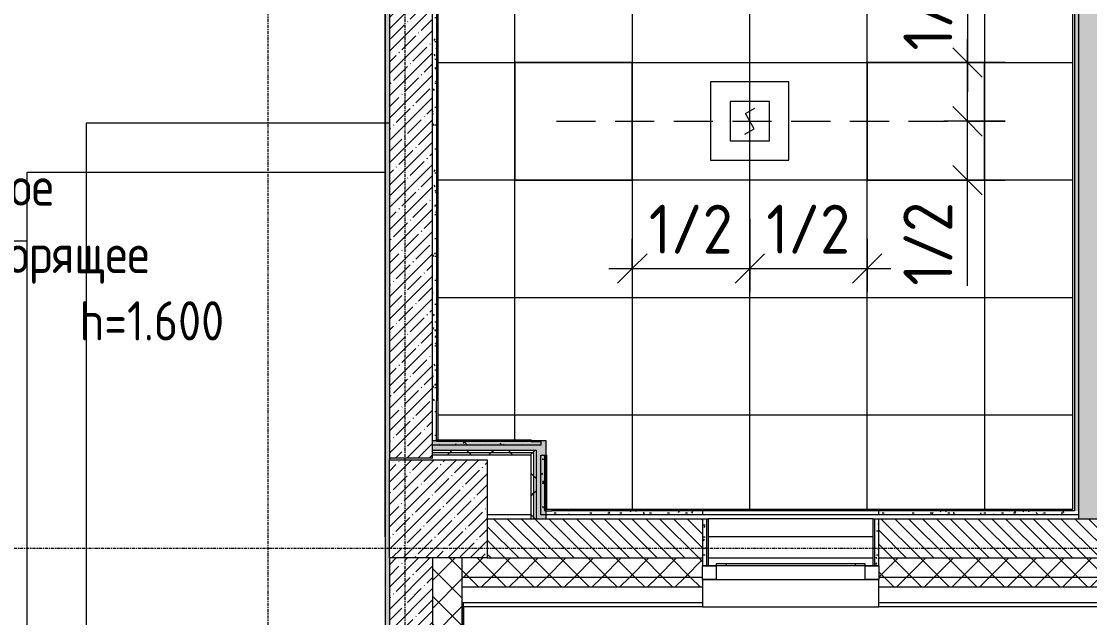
# Model space of a CAD drawing. Header units: millimetres. Extents: x 35928 to 232966, y -8553 to 29000.
# Drawn here: x 73600 to 79058, y 3245 to 6290 of the extents above; entities that cross this region are included whole.
import ezdxf

# ---------------------------------------------------------------- set-up
doc = ezdxf.new("R2010")
doc.units = ezdxf.units.MM
doc.linetypes.add('ADSK_Штрих_ш2 п1', pattern=[300, 200, -100])
doc.linetypes.add('Осевая', pattern=[31.75, 6.35, -4.7625, 15.875, -4.7625])
for name, color, linetype, lineweight in [('A-ANNO-DIMS', 7, 'Continuous', 9), ('A-ANNO-DIMS-100', 7, 'Continuous', 9), ('A-CLNG-PATT', 7, 'Continuous', 9), ('A-DETL-2', 7, 'ADSK_Штрих_ш2 п1', 9), ('A-GLAZ', 7, 'Continuous', 9), ('A-GLAZ-1', 7, 'Continuous', 13), ('A-WALL', 7, 'Continuous', 9), ('I-WALL', 7, 'Continuous', 9), ('Q-SPCQ', 7, 'Continuous', 9), ('S-COLS', 7, 'Continuous', 9), ('S-STRS-MBND', 7, 'Continuous', 9), ('Оси-2', 7, 'Осевая', 9)]:
    doc.layers.add(name, color=color, linetype=linetype, lineweight=lineweight)
for name, color, linetype, lineweight, true_color in [('A-CLNG-1', 7, 'Continuous', 9, 0xeaeaea), ('A-WALL-1', 7, 'Continuous', 9, 0x3c3c3c), ('A-WALL-2', 7, 'Continuous', 9, 0x535353), ('A-WALL-FNSH-1', 7, 'Continuous', 9, 0x3c3c3c), ('E-LITE-EQPM-1', 7, 'Continuous', 9, 0xff8080), ('G-ANNO-TEXT-1', 7, 'Continuous', 9, 0x3c3c3c), ('I-WALL-1', 7, 'Continuous', 9, 0x535353), ('Q-SPCQ-4', 1, 'Continuous', 9, 0xff0000), ('S-COLS-1', 9, 'Continuous', 9, 0x808080), ('S-COLS-2', 7, 'Continuous', 9, 0x3c3c3c)]:
    doc.layers.add(name, color=color, linetype=linetype, lineweight=lineweight, true_color=true_color)
doc.styles.add('GOST Common_1', font='GOST_Common.ttf', dxfattribs={"width": 0.9, "height": 200})
doc.styles.add('ISOCPEUR', font='isocpeur.ttf', dxfattribs={"width": 0.9, "height": 250})
doc.dimstyles.new('ISO-2_5_0_9К_БОЛЬШОЙ', dxfattribs={"dimscale": 304.8, "dimtxt": 248.995294, "dimasz": 0.492126, "dimexe": 0.393701, "dimexo": 0.984252, "dimgap": 0, "dimtad": 1, "dimdec": 0, "dimrnd": 10, "dimzin": 0, "dimdsep": 46, "dimtxsty": 'ISOCPEUR', "dimblk1": 'OBLIQUE', "dimblk2": 'OBLIQUE', "dimsah": 1, "dimcen": 0.09, "dimdle": 0.393701, "dimazin": 0, "dimtfac": 1, "dimtdec": 4, "dimtix": 1, "dimtmove": 0, "dimatfit": 3, "dimfxl": 1, "dimtvp": 1, "dimtolj": 1, "dimtzin": 0, "dimarcsym": 2})
doc.dimstyles.new('ISO-2_5_0_9К_БОЛЬШОЙ_1', dxfattribs={"dimscale": 304.8, "dimtxt": 248.995294, "dimasz": 0.492126, "dimexe": 0.393701, "dimexo": 0.984252, "dimgap": 0, "dimtad": 1, "dimdec": 0, "dimrnd": 10, "dimzin": 0, "dimdsep": 46, "dimtxsty": 'ISOCPEUR', "dimblk1": 'OBLIQUE', "dimblk2": 'OBLIQUE', "dimsah": 1, "dimcen": 0.09, "dimdle": 0.393701, "dimazin": 0, "dimtfac": 1, "dimtdec": 4, "dimtix": 1, "dimtmove": 1, "dimatfit": 3, "dimfxl": 1, "dimtvp": 1, "dimtolj": 1, "dimtzin": 0, "dimarcsym": 2})
pattern_1 = [(45, (0, 0), (-57.02463, 57.02463), []), (45, (57.025, 0), (-57.02463, 57.02463), [100.806, -20.161, 3.353, -16.808])]
pattern_2 = [(45, (0, 0), (-70.71068, 70.71068), []), (135, (0, 0), (-70.71068, -70.71068), [])]
pattern_3 = [(0, (0, 0), (121.92, 30.48), [10.058, -81.382, 10.058, -81.382, -487.68]), (0, (0, 0), (121.92, 30.48), [-182.88, 10.058, -172.822, 10.058, -81.382, -213.36]), (0, (0, 0), (121.92, 30.48), [-457.2, 10.058, -50.902, 10.058, -142.342]), (120, (45.72, 15.24), (-87.356454, 90.345817), [10.058, -81.382, 10.058, -81.382, -487.68]), (120, (45.72, 15.24), (-87.356454, 90.345817), [-182.88, 10.058, -172.822, 10.058, -81.382, -213.36]), (120, (45.72, 15.24), (-87.356454, 90.345817), [-457.2, 10.058, -50.902, 10.058, -142.342]), (240, (60.96, 76.2), (-34.563546, -120.825817), [10.058, -81.382, 10.058, -81.382, -487.68]), (240, (60.96, 76.2), (-34.563546, -120.825817), [-182.88, 10.058, -172.822, 10.058, -81.382, -213.36]), (240, (60.96, 76.2), (-34.563546, -120.825817), [-457.2, 10.058, -50.902, 10.058, -142.342])]
pattern_4 = [(45, (0, 0), (-106.06602, 106.06602), []), (135, (0, 0), (-106.06602, -106.06602), [])]

# ---------------------------------------------------------------- blocks, each defined once
blk = doc.blocks.new('BSC_Колонна _Прямоугольная - 500х500-V11-Сводный план потолков 1 этажа в осях 12-23')
at = {"layer": 'S-COLS-1'}
h = blk.add_hatch(dxfattribs=at)
h.set_pattern_fill('FP_13', color=256, style=0, pattern_type=2)
h.set_pattern_definition([(45, (-75730, -3800), (-57.02463, 57.02463), []), (45, (-75672.975, -3800), (-57.02463, 57.02463), [100.806, -20.161, 3.353, -16.808])])
h.paths.add_polyline_path([(-250, -250), (250, -250), (250, 250), (-250, 250), (-250, 162.5)])
at = {"layer": 'S-COLS-2'}
for p, q in [((-250, 250), (250, 250)), ((-250, -250), (-250, 250)), ((250, 250), (250, -250)), ((250, -250), (-250, -250))]:
    blk.add_line(p, q, dxfattribs=at)
blk = doc.blocks.new('120_Окно_СКБ_1Ст - 120_Окно_СКБ_1Ст 900х2500_h_-19906774-Сводный план потолков 1 этажа в осях 12-23')
at = {"layer": 'A-GLAZ'}
for p, q in [((450, -5), (-450, -5)), ((-450, -75), (450, -75))]:
    blk.add_line(p, q, dxfattribs=at)
at = {"layer": 'A-GLAZ-1'}
for p, q in [((-450, -75), (-450, -5)), ((-450, -5), (-380, -5)), ((-380, -5), (-380, -75)), ((380, -75), (380, -5)), ((380, -5), (450, -5)), ((450, -5), (450, -75)), ((-380, -75), (-450, -75)), ((-380, -75), (-380, -85)), ((-380, -85), (380, -85)), ((-330, -85), (-330, -75)), ((330, -85), (330, -75)), ((450, -75), (380, -75)), ((380, -85), (380, -75))]:
    blk.add_line(p, q, dxfattribs=at)
blk = doc.blocks.new('Извещатель потолочный - Монтируемые на перекрытии-32817813-Сводный план потолков 1 этажа в осях 12-23')
at = {"layer": 'Q-SPCQ'}
for p, q in [((-300, 300), (-300, -100)), ((100, 300), (-300, 300)), ((100, -100), (100, 300)), ((0, 200), (-200, 200)), ((-200, 200), (-200, 0)), ((-122.5, 139), (-74.9, 166.5)), ((0, 0), (0, 200)), ((-100, 100), (-122.5, 139)), ((-125.1, 33.5), (-77.5, 61)), ((-77.5, 61), (-100, 100)), ((-200, 0), (0, 0)), ((-300, -100), (100, -100))]:
    blk.add_line(p, q, dxfattribs=at)
blk = doc.blocks.new('TLGD - TLGD01 OL ECP-31314376-Сводный план потолков 1 этажа в осях 12-23')
at = {"layer": 'E-LITE-EQPM-1'}
for p, q in [((300, 300), (-300, 300)), ((-300, 300), (-300, -300)), ((300, 300), (-300, 300)), ((-300, 300), (-300, -300)), ((-300, -300), (-300, 300)), ((-300, 300), (300, 300)), ((300, 300), (-300, 300)), ((-300, 300), (-300, -300)), ((300, -300), (300, 300)), ((300, -300), (300, 300)), ((300, 300), (300, -300)), ((300, -300), (300, 300)), ((-300, -300), (300, -300)), ((-300, -300), (300, -300)), ((300, -300), (-300, -300)), ((-300, -300), (300, -300))]:
    blk.add_line(p, q, dxfattribs=at)
blk = doc.blocks.new('DIMBLOCK155-Сводный план потолков 1 этажа в осях 12-23')
at = {"layer": 'A-ANNO-DIMS-100'}
for p, q in [((77321.2, 5280.6), (77321.2, 4907.1)), ((77321.2, 5027.1), (77321.2, 5280.6)), ((76721.2, 5179.5), (76721.2, 4907.1)), ((76721.2, 5027.1), (76721.2, 5179.5)), ((76601.2, 5027.1), (77321.2, 5027.1))]:
    blk.add_line(p, q, dxfattribs=at)
at = {"layer": 'A-ANNO-DIMS-100', "lineweight": 20}
for p, q in [((76721.2, 5027.1), (76796.2, 5102.1)), ((77321.2, 5027.1), (77396.2, 5102.1)), ((76721.2, 5027.1), (76646.2, 4952.1)), ((77321.2, 5027.1), (77246.2, 4952.1))]:
    blk.add_line(p, q, dxfattribs=at)
at = {"layer": 'A-ANNO-DIMS-100', "color": 0, "insert": (76805.7, 5353.7), "char_height": 250, "width": 517.144, "attachment_point": 1, "line_spacing_factor": 1.149209, "style": 'ISOCPEUR'}
blk.add_mtext('1/2', dxfattribs=at)
blk = doc.blocks.new('_Oblique')
at = {"color": 0, "linetype": 'ByBlock', "lineweight": -2}
blk.add_line((-0.5, -0.5), (0.5, 0.5), dxfattribs=at)
blk = doc.blocks.new('DIMBLOCK156-Сводный план потолков 1 этажа в осях 12-23')
at = {"layer": 'A-ANNO-DIMS-100'}
for p, q in [((77321.2, 5280.6), (77321.2, 4907.1)), ((77321.2, 5027.1), (77321.2, 5280.6)), ((77921.2, 5179.5), (77921.2, 4907.1)), ((77921.2, 5027.1), (77921.2, 5179.5)), ((77321.2, 5027.1), (78041.2, 5027.1))]:
    blk.add_line(p, q, dxfattribs=at)
at = {"layer": 'A-ANNO-DIMS-100', "lineweight": 20}
for p, q in [((77321.2, 5027.1), (77396.2, 5102.1)), ((77921.2, 5027.1), (77996.2, 5102.1)), ((77321.2, 5027.1), (77246.2, 4952.1)), ((77921.2, 5027.1), (77846.2, 4952.1))]:
    blk.add_line(p, q, dxfattribs=at)
at = {"layer": 'A-ANNO-DIMS-100', "color": 0, "insert": (77405.7, 5353.7), "char_height": 250, "width": 517.144, "attachment_point": 1, "line_spacing_factor": 1.149209, "style": 'ISOCPEUR'}
blk.add_mtext('1/2', dxfattribs=at)
blk = doc.blocks.new('DIMBLOCK157-Сводный план потолков 1 этажа в осях 12-23')
at = {"layer": 'A-ANNO-DIMS-100', "lineweight": 20}
for p, q in [((78433, 5779.5), (78358, 5854.5)), ((78433, 5779.5), (78508, 5704.5)), ((78433, 5479.5), (78358, 5554.5)), ((78433, 5479.5), (78508, 5404.5))]:
    blk.add_line(p, q, dxfattribs=at)
at = {"layer": 'A-ANNO-DIMS-100'}
for p, q in [((78626.9, 5779.5), (78313, 5779.5)), ((78433, 5359.5), (78433, 5779.5)), ((78433, 5779.5), (78626.9, 5779.5)), ((78433, 5470.7), (78433, 5629.5)), ((78626.9, 5479.5), (78313, 5479.5)), ((78433, 5479.5), (78626.9, 5479.5)), ((78433, 4939.7), (78433, 5470.7))]:
    blk.add_line(p, q, dxfattribs=at)
at = {"layer": 'A-ANNO-DIMS-100', "color": 0, "insert": (78106.3, 4939.7), "char_height": 250, "width": 517.144, "attachment_point": 1, "rotation": 90, "line_spacing_factor": 1.149209, "style": 'ISOCPEUR'}
blk.add_mtext('1/2', dxfattribs=at)
blk = doc.blocks.new('DIMBLOCK158-Сводный план потолков 1 этажа в осях 12-23')
at = {"layer": 'A-ANNO-DIMS-100'}
for p, q in [((78433, 6571.9), (78433, 6041)), ((78433, 5779.5), (78433, 6199.5)), ((78626.9, 6079.5), (78313, 6079.5)), ((78433, 6079.5), (78626.9, 6079.5)), ((78433, 6041), (78433, 5929.5)), ((78626.9, 5779.5), (78313, 5779.5)), ((78433, 5779.5), (78626.9, 5779.5))]:
    blk.add_line(p, q, dxfattribs=at)
at = {"layer": 'A-ANNO-DIMS-100', "lineweight": 20}
for p, q in [((78433, 6079.5), (78358, 6154.5)), ((78433, 6079.5), (78508, 6004.5)), ((78433, 5779.5), (78358, 5854.5)), ((78433, 5779.5), (78508, 5704.5))]:
    blk.add_line(p, q, dxfattribs=at)
at = {"layer": 'A-ANNO-DIMS-100', "color": 0, "insert": (78106.3, 6141), "char_height": 250, "width": 517.144, "attachment_point": 1, "rotation": 90, "line_spacing_factor": 1.149209, "style": 'ISOCPEUR'}
blk.add_mtext('1/2', dxfattribs=at)

msp = doc.modelspace()

# ---------------------------------------------------------------- hatches: boundary and pattern name
at = {"layer": 'A-CLNG-PATT'}
h = msp.add_hatch(dxfattribs=at)
h.set_pattern_fill('FP_62', color=256, style=0, pattern_type=2)
h.set_pattern_definition([(270, (77321.2, 6679.5), (600, 4e-14), []), (0, (77321.2, 6679.5), (0, 600), [])])
h.paths.add_polyline_path([(78919.5, 3798), (78972.5, 3798), (78972.5, 9072), (77448.9, 9072), (77448.9, 6962.6), (75728, 6962.6), (75728, 4153), (76204.4, 4153), (76204.4, 4150), (76279.4, 4149.1), (76279.4, 4075), (76282.4, 4075), (76282.4, 3798), (77980, 3798)])
h.paths.add_polyline_path([(78521.2, 5479.5), (77921.2, 5479.5), (77921.2, 6079.5), (78521.2, 6079.5)])
h.paths.add_polyline_path([(76721.2, 5479.5), (76121.2, 5479.5), (76121.2, 6079.5), (76721.2, 6079.5)])
h.paths.add_polyline_path([(78521.2, 7879.5), (77921.2, 7879.5), (77921.2, 8479.5), (78521.2, 8479.5), (78521.2, 8141.4)])
at = {"layer": 'A-WALL'}
h = msp.add_hatch(dxfattribs=at)
h.set_pattern_fill('FP_21', color=256, style=0, pattern_type=2)
h.set_pattern_definition([(135, (0, 0), (-35.35534, -35.35534), [])])
h.paths.add_polyline_path([(84100, 3550), (84200, 3550), (84200, 3750), (84100, 3750)])
h.paths.add_polyline_path([(81902.3, 3550), (82000, 3550), (82000, 3750), (80850, 3750), (80850, 3550), (81176, 3550)])
h.paths.add_polyline_path([(80080.5, 3550), (80350, 3550), (80350, 3750), (80080.5, 3750)])
h.paths.add_polyline_path([(78997.2, 3550), (79180.5, 3550), (79180.5, 3750), (77980, 3750), (77980, 3550)])
h.paths.add_polyline_path([(77080, 3550), (77080, 3750), (75980, 3750), (75980, 3550), (76818.4, 3550)])
h = msp.add_hatch(dxfattribs=at)
h.set_pattern_fill('FP_17', color=256, style=0, pattern_type=2)
h.set_pattern_definition(pattern_2)
h.paths.add_polyline_path([(75850, -250), (75850, 3550), (75700, 3550), (75700, -250)])
h = msp.add_hatch(dxfattribs=at)
h.set_pattern_fill('FP_17', color=256, style=0, pattern_type=2)
h.set_pattern_definition(pattern_2)
h.paths.add_polyline_path([(84490.7, 3450), (84490.7, 3550), (84100, 3550), (84100, 3450)])
h.paths.add_polyline_path([(81902.3, 3450), (82000, 3450), (82000, 3550), (80080.5, 3550), (80080.5, 3450), (80449.7, 3450)])
h.paths.add_polyline_path([(79180.5, 3450), (79180.5, 3550), (77980, 3550), (77980, 3450), (78997.2, 3450)])
h.paths.add_polyline_path([(77080, 3450), (77080, 3550), (75850, 3550), (75850, 3450), (76092.2, 3450)])
h = msp.add_hatch(dxfattribs=at)
h.set_pattern_fill('FP_17', color=256, style=0, pattern_type=2)
h.set_pattern_definition(pattern_2)
h.paths.add_polyline_path([(84100, 3400), (84490.7, 3400), (84490.7, 3450), (84100, 3450), (84100, 3440)])
h.paths.add_polyline_path([(81902.3, 3400), (82000, 3400), (82000, 3450), (80080.5, 3450), (80080.5, 3400), (80449.7, 3400)])
h.paths.add_polyline_path([(78997.2, 3400), (79180.5, 3400), (79180.5, 3450), (77980, 3450), (77980, 3400)])
h.paths.add_polyline_path([(77080, 3400), (77080, 3450), (75850, 3450), (75850, 3400), (76092.2, 3400)])
at = {"layer": 'I-WALL'}
h = msp.add_hatch(dxfattribs=at)
h.set_pattern_fill('FP_58', color=256, style=0, pattern_type=2)
h.set_pattern_definition(pattern_3)
h.paths.add_polyline_path([(78980.5, 3790), (79000.5, 3790), (79000.5, 9080), (78980.5, 9080), (78980.5, 3810.9)])
h = msp.add_hatch(dxfattribs=at)
h.set_pattern_fill('FP_22', color=256, style=0, pattern_type=2)
h.set_pattern_definition([(135, (0, 0), (-75.43415, -75.43415), [106.68, -17.78, 3.556, -17.78]), (135, (0, 75.39), (-75.43415, -75.43415), []), (50, (0, 0), (127.52922, -11.15758), [13.335, -146.685]), (355, (0, 0), (-24.66966, 133.74002), [10.668, -117.348]), (100.451, (10.63, -0.93), (102.85973, 122.58178), [11.333, -124.663]), (46.184, (0, 35.56), (189.75516, -29.43036), [20.002, -220.027]), (96.636, (15.81, 33.1), (166.1822, 173.1996), [17, -186.995]), (351.184, (0, 35.56), (166.18393, 173.19757), [16.002, -176.022]), (21, (17.78, 26.67), (106.13027, -71.58603), [13.335, -146.685]), (326, (17.78, 26.67), (43.26188, 128.93175), [10.668, -117.348]), (71.451, (26.62, 20.7), (149.39198, 57.34505), [11.333, -124.663]), (37.5, (0, 0), (2.162228, 59.188357), [3.353, -112.573, 3.353, -115.773, -117.792]), (37.5, (0, 0), (2.162228, 59.188357), [-235.052, 3.353, -114.44]), (7.5, (0, 0), (46.773857, 70.12615), [3.353, -64.567, 3.353, -109.906, -44.894]), (7.5, (0, 0), (46.773857, 70.12615), [-181.178, 3.353, -41.542]), (327.5, (-39.65, 0), (94.91367, -4.010093), [3.353, -41.097, 3.353, -135.331, -184.023]), (327.5, (-39.65, 0), (94.91367, -4.010093), [-183.134, 3.353, -180.67]), (317.5, (-57.43, 0), (103.69057, 17.79882), [3.353, -54.432, 3.353, -88.748, -130.683]), (317.5, (-57.43, 0), (103.69057, 17.79882), [-149.885, 3.353, -127.33])])
h.paths.add_polyline_path([(79100.5, 3750), (79100.5, 9100), (79000.5, 9100), (79000.5, 3750)])
h = msp.add_hatch(dxfattribs=at)
h.set_pattern_fill('FP_58', color=256, style=0, pattern_type=2)
h.set_pattern_definition(pattern_3)
h.paths.add_polyline_path([(75480, 140), (75480, 7680), (75460, 7680), (75460, 140)])
h = msp.add_hatch(dxfattribs=at)
h.set_pattern_fill('FP_1', color=256, style=0, pattern_type=2)
h.set_pattern_definition(pattern_1)
h.paths.add_polyline_path([(75700, 4060), (75700, 7680), (75480, 7680), (75480, 4060)])
h = msp.add_hatch(dxfattribs=at)
h.set_pattern_fill('FP_58', color=256, style=0, pattern_type=2)
h.set_pattern_definition(pattern_3)
h.paths.add_polyline_path([(75700, 4145), (75720, 4145), (75720, 6990.6), (75700, 6990.6), (75700, 4150)])
for points in [[(76279.4, 4100), (76279.4, 4150), (75700, 4150), (75700, 4100), (76229.4, 4100)], [(76229.4, 3750), (76279.4, 3750), (76279.4, 4100), (76229.4, 4100), (76229.4, 3962.5)]]:
    msp.add_hatch(color=256, dxfattribs=at).paths.add_polyline_path(points)
h = msp.add_hatch(dxfattribs=at)
h.set_pattern_fill('FP_58', color=256, style=0, pattern_type=2)
h.set_pattern_definition(pattern_3)
h.paths.add_polyline_path([(76092.2, 4125), (76254.4, 4125), (76254.4, 4145), (75700, 4145), (75700, 4125)])
h = msp.add_hatch(dxfattribs=at)
h.set_pattern_fill('FP_66', color=256, style=0, pattern_type=2)
h.set_pattern_definition(pattern_4)
h.paths.add_polyline_path([(76229.4, 4087.5), (76229.4, 4100), (75700, 4100), (75700, 4087.5), (76216.9, 4087.5)])
h = msp.add_hatch(dxfattribs=at)
h.set_pattern_fill('FP_66', color=256, style=0, pattern_type=2)
h.set_pattern_definition(pattern_4)
h.paths.add_polyline_path([(76216.9, 4075), (76216.9, 4087.5), (75700, 4087.5), (75700, 4075), (76204.4, 4075)])
h = msp.add_hatch(dxfattribs=at)
h.set_pattern_fill('FP_66', color=256, style=0, pattern_type=2)
h.set_pattern_definition(pattern_4)
h.paths.add_polyline_path([(76216.9, 3750), (76216.9, 4075), (76204.4, 4075), (76204.4, 3750)])
h = msp.add_hatch(dxfattribs=at)
h.set_pattern_fill('FP_66', color=256, style=0, pattern_type=2)
h.set_pattern_definition(pattern_4)
h.paths.add_polyline_path([(76229.4, 3750), (76229.4, 4087.5), (76216.9, 4087.5), (76216.9, 3750)])
h = msp.add_hatch(dxfattribs=at)
h.set_pattern_fill('FP_58', color=256, style=0, pattern_type=2)
h.set_pattern_definition(pattern_3)
h.paths.add_polyline_path([(76254.4, 3790), (76274.4, 3790), (76274.4, 4075), (76254.4, 4075), (76254.4, 3962.5)])
h = msp.add_hatch(dxfattribs=at)
h.set_pattern_fill('FP_58', color=256, style=0, pattern_type=2)
h.set_pattern_definition(pattern_3)
h.paths.add_polyline_path([(78997.2, 3770), (79000.5, 3770), (79000.5, 3790), (77980, 3790), (77980, 3770)])
h.paths.add_polyline_path([(76818.4, 3770), (77080, 3770), (77080, 3790), (76254.4, 3790), (76254.4, 3770)])
h = msp.add_hatch(dxfattribs=at)
h.set_pattern_fill('FP_58', color=256, style=0, pattern_type=2)
h.set_pattern_definition(pattern_3)
h.paths.add_polyline_path([(77100, 3510), (77100, 3750), (77080, 3750), (77080, 3510)])
h = msp.add_hatch(dxfattribs=at)
h.set_pattern_fill('FP_58', color=256, style=0, pattern_type=2)
h.set_pattern_definition(pattern_3)
h.paths.add_polyline_path([(77980, 3510), (77980, 3750), (77960, 3750), (77960, 3510)])
h = msp.add_hatch(dxfattribs=at)
h.set_pattern_fill('FP_1', color=256, style=0, pattern_type=2)
h.set_pattern_definition(pattern_1)
h.paths.add_polyline_path([(75700, -100), (75700, 3550), (75480, 3550), (75480, -100)])

# ---------------------------------------------------------------- linework, layer by layer
at = {"layer": 'A-CLNG-1'}
for p, q in [((76121.2, 5479.5), (76121.2, 6079.5)), ((76121.2, 6079.5), (76721.2, 6079.5)), ((76721.2, 6079.5), (76721.2, 5479.5)), ((77921.2, 5479.5), (77921.2, 6079.5)), ((77921.2, 6079.5), (78521.2, 6079.5)), ((78521.2, 6079.5), (78521.2, 5479.5)), ((76721.2, 5479.5), (76121.2, 5479.5)), ((78521.2, 5479.5), (77921.2, 5479.5)), ((77952, 3658), (77108, 3658))]:
    msp.add_line(p, q, dxfattribs=at)
at = {"layer": 'A-DETL-2'}
msp.add_line((76333, 5780.6), (78478.8, 5780.6), dxfattribs=at)
at = {"layer": 'A-WALL'}
for p, q in [((78980.5, 9080), (78980.5, 3790)), ((75720, 6970.6), (75720, 4352.8)), ((75720, 4145), (75720, 4150)), ((75700, 4100), (76229.4, 4100)), ((76229.4, 4100), (76229.4, 3750)), ((75700, 4087.5), (76216.9, 4087.5)), ((76216.9, 4087.5), (76216.9, 3750)), ((76254.4, 4075), (76279.4, 4075)), ((76274.4, 3790), (76274.4, 4075)), ((78980.5, 3790), (77980, 3790)), ((75700, 3550), (75700, -100)), ((75850, 3550), (75850, -250)), ((75980, 3550), (77080, 3550)), ((77980, 3550), (79180.5, 3550)), ((77080, 3450), (75850, 3450)), ((79180.5, 3450), (77980, 3450)), ((77080, 3400), (75850, 3400)), ((79180.5, 3400), (77980, 3400)), ((77080, 3320), (75850, 3320)), ((75853, 3320), (75853, -253)), ((75858, 3300), (75858, 3320)), ((79180.5, 3320), (77980, 3320))]:
    msp.add_line(p, q, dxfattribs=at)
at = {"layer": 'A-WALL-1'}
for p, q in [((75700, 4060), (75700, 9100)), ((79000.5, 9100), (79000.5, 3750)), ((75460, 140), (75460, 7660)), ((75480, 7680), (75480, 4050)), ((75700, 4150), (76279.4, 4150)), ((76279.4, 4150), (76279.4, 3750)), ((76254.4, 4125), (75700, 4125)), ((76204.4, 4145), (76254.4, 4145)), ((76254.4, 4145), (76254.4, 4125)), ((75700, 4060), (75480, 4060)), ((76204.4, 4075), (75700, 4075)), ((76204.4, 3750), (76204.4, 4075)), ((76254.4, 3770), (76254.4, 4075)), ((77080, 3770), (76254.4, 3770)), ((76274.4, 3790), (76310.1, 3790)), ((77080, 3790), (77080, 3770)), ((77980, 3770), (77980, 3790)), ((79000.5, 3770), (77980, 3770)), ((75980, 3750), (77100, 3750)), ((77080, 3750), (77080, 3510)), ((77100, 3750), (77100, 3510)), ((77960, 3750), (79200.5, 3750)), ((77960, 3510), (77960, 3750)), ((77980, 3510), (77980, 3750)), ((75480, 3550), (75480, 120)), ((77080, 3440), (77080, 3320)), ((77980, 3320), (77980, 3440))]:
    msp.add_line(p, q, dxfattribs=at)
at = {"layer": 'A-WALL-2'}
for p, q in [((77952, 3750), (77108, 3750)), ((77080, 3300), (77980, 3300))]:
    msp.add_line(p, q, dxfattribs=at)
at = {"layer": 'A-WALL-FNSH-1'}
for p, q in [((78972.5, 3798), (78972.5, 9072)), ((75459, 3656.7), (75459, 7659)), ((75728, 6962.6), (75728, 4150)), ((75459, 5782.5), (75460, 5782.5)), ((75460, 5780.6), (75459, 5780.6)), ((75720, 4153), (75720, 4352.8)), ((75720, 4153), (76204.4, 4153)), ((76204.4, 4153), (76204.4, 4145)), ((76204.4, 4145), (75720, 4145)), ((76279.4, 4075), (76282.4, 4075)), ((76282.4, 4075), (76282.4, 3798)), ((76279.4, 3798), (76274.4, 3798)), ((76282.4, 3798), (78972.5, 3798)), ((77980, 3790), (76310.1, 3790)), ((77100, 3750), (77108, 3750)), ((77108, 3750), (77108, 3510)), ((77952, 3510), (77952, 3750)), ((77952, 3750), (77960, 3750)), ((75460, 3656.7), (75459, 3656.7)), ((75459, 3389.6), (75460, 3389.6)), ((77080, 3300), (75858, 3300)), ((75858, 3300), (75858, -258)), ((77080, 3320), (77080, 3300)), ((77980, 3300), (77980, 3320)), ((79180.5, 3300), (77980, 3300))]:
    msp.add_line(p, q, dxfattribs=at)
at = {"layer": 'I-WALL-1'}
for p, q in [((75720, 4150), (75720, 4153)), ((76204.4, 3770), (75980, 3770)), ((77980, 3770), (77080, 3770)), ((75459, 3656.7), (75459, 595)), ((77108, 3550), (77952, 3550))]:
    msp.add_line(p, q, dxfattribs=at)
at = {"layer": 'S-STRS-MBND'}
for p, q in [((75480, 5769.7), (73930, 5769.7)), ((73930, 5769.7), (73930, 1569.7)), ((75480, 5769.7), (75480, 4069.7)), ((73630, 5520), (75460, 5520)), ((73630, 5169.7), (73630, 5520)), ((72100, 5169.7), (73630, 5169.7)), ((73630, 1569.7), (73630, 5169.7))]:
    msp.add_line(p, q, dxfattribs=at)
at = {"layer": 'Оси-2'}
for p, q in [((75560, 593.7), (75560, 25078.1)), ((74860, 593.7), (74860, 24898.1)), ((39228, 3600), (82300, 3600))]:
    msp.add_line(p, q, dxfattribs=at)

# ---------------------------------------------------------------- block references
at = {"layer": 'A-GLAZ', "rotation": 180}
msp.add_blockref('120_Окно_СКБ_1Ст - 120_Окно_СКБ_1Ст 900х2500_h_-19906774-Сводный план потолков 1 этажа в осях 12-23', (77530, 3435), dxfattribs=at)
at = {"layer": 'E-LITE-EQPM-1'}
for p in [(76421.2, 5779.5), (78221.2, 5779.5)]:
    msp.add_blockref('TLGD - TLGD01 OL ECP-31314376-Сводный план потолков 1 этажа в осях 12-23', p, dxfattribs=at)
at = {"layer": 'Q-SPCQ-4'}
msp.add_blockref('Извещатель потолочный - Монтируемые на перекрытии-32817813-Сводный план потолков 1 этажа в осях 12-23', (77421.2, 5680.6), dxfattribs=at)
at = {"layer": 'S-COLS'}
msp.add_blockref('BSC_Колонна _Прямоугольная - 500х500-V11-Сводный план потолков 1 этажа в осях 12-23', (75730, 3800), dxfattribs=at)

# ---------------------------------------------------------------- texts
at = {"layer": 'G-ANNO-TEXT-1', "char_height": 200, "attachment_point": 1, "style": 'GOST Common_1'}
for s, insert, width in [('Абонентское', (72465.3, 5548.3), 1796.582), ('\\fGOST Common|b0|i0|c204|p34|;\\W.9; ', (73947.6, 5548.3), 79.367), ('\\fGOST Common|b0|i0|c204|p34|;\\W.9; ', (74495.3, 5204.4), 79.367), ('громкоговорящее', (72465.3, 5204.4), 2460.379), (' h=1.600', (73786.9, 4860.4), 1046.202)]:
    msp.add_mtext(s, dxfattribs=dict(at, insert=insert, width=width))

# ---------------------------------------------------------------- dimensions: what is measured, and where the dimension line sits
at = {"layer": 'A-ANNO-DIMS'}
for base, p1, p2, picture, middle in [((78433, 6079.5), (78326.9, 5779.5), (78326.9, 6079.5), 'DIMBLOCK158-Сводный план потолков 1 этажа в осях 12-23', (78273, 6399.5)), ((78433, 5779.5), (78326.9, 5479.5), (78326.9, 5779.5), 'DIMBLOCK157-Сводный план потолков 1 этажа в осях 12-23', (78273, 5198.3))]:
    dim = msp.add_linear_dim(base=base, p1=p1, p2=p2, angle=90, text='1/2', dimstyle='ISO-2_5_0_9К_БОЛЬШОЙ_1', override={"dimpost": '<>', "dimfxl": 300}, dxfattribs=at)
    dim.commit()
    dim.dimension.update_dxf_attribs({"geometry": picture, "text_midpoint": middle, "dimtype": 160, "text_rotation": 90})
for base, p1, p2, picture, middle in [((77321.2, 5027.1), (76721.2, 5479.5), (77321.2, 5580.6), 'DIMBLOCK155-Сводный план потолков 1 этажа в осях 12-23', (77021.2, 5152.1)), ((77921.2, 5027.1), (77321.2, 5580.6), (77921.2, 5479.5), 'DIMBLOCK156-Сводный план потолков 1 этажа в осях 12-23', (77621.2, 5152.1))]:
    dim = msp.add_linear_dim(base=base, p1=p1, p2=p2, text='1/2', dimstyle='ISO-2_5_0_9К_БОЛЬШОЙ', override={"dimpost": '<>', "dimfxl": 608.459369}, dxfattribs=at)
    dim.commit()
    dim.dimension.update_dxf_attribs({"geometry": picture, "text_midpoint": middle})

doc.saveas('drawing.dxf')
